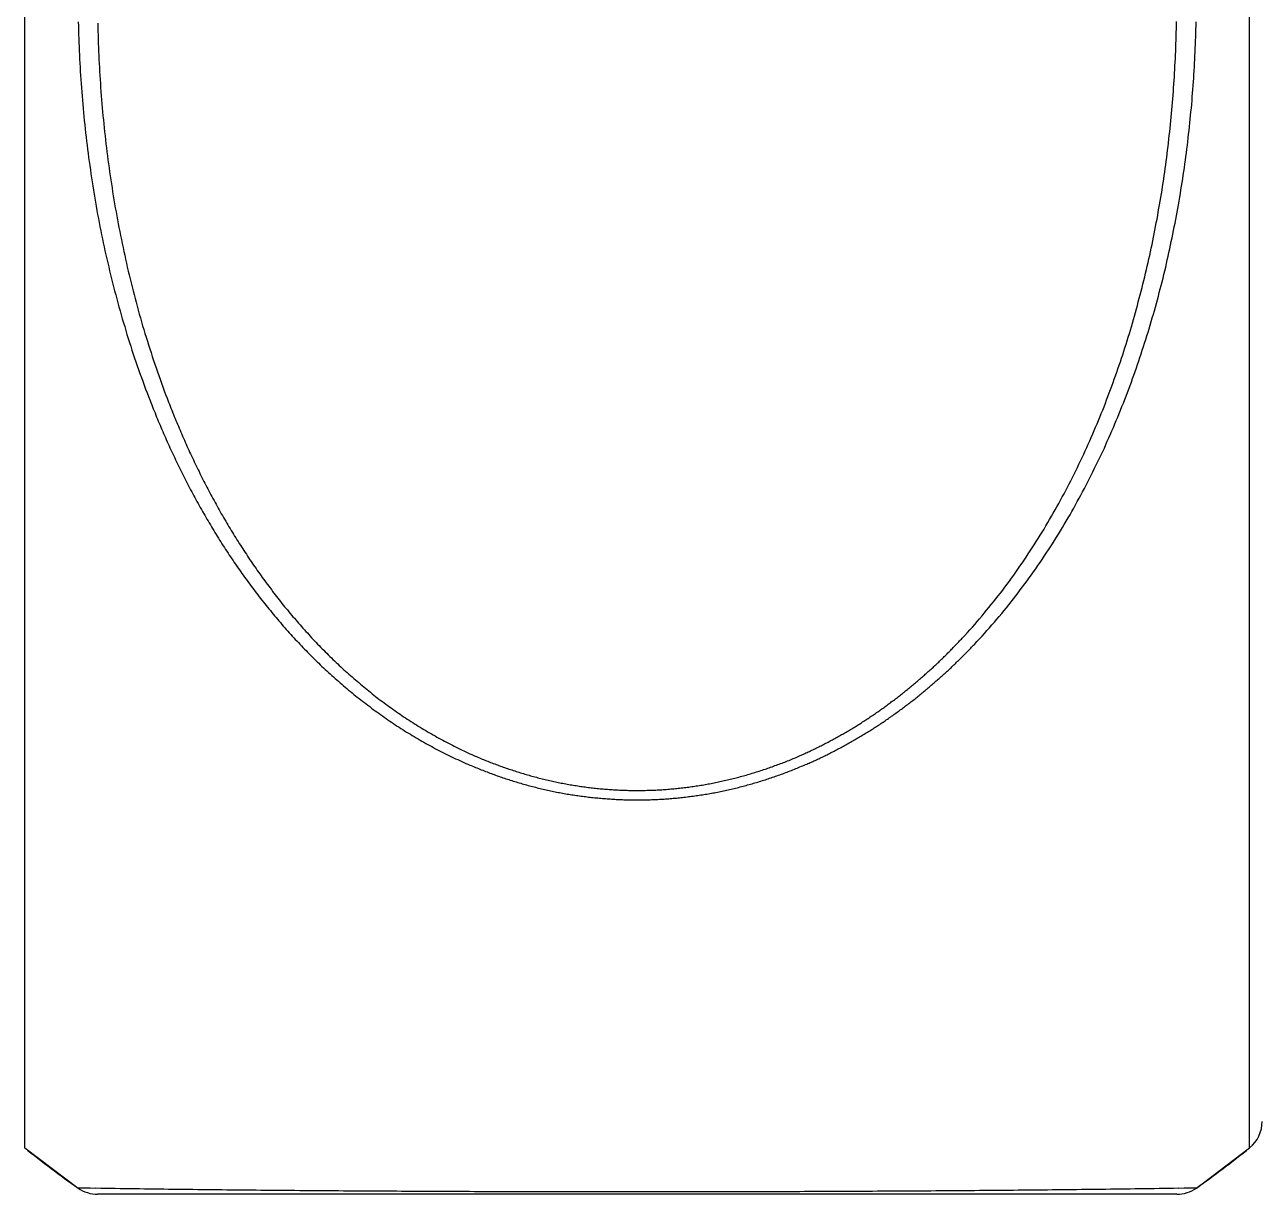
# Model space of a CAD drawing. Header units: millimetres. Extents: x 0 to 3800, y -67 to 2530.
# Drawn here: x 3283.58 to 3294.75, y 871.24 to 881.81 of the extents above; entities that cross this region are included whole.
import ezdxf

# ---------------------------------------------------------------- set-up
doc = ezdxf.new("R2010")
doc.units = ezdxf.units.MM
doc.layers.add('내부선 및 부속', color=4, linetype='Continuous')

msp = doc.modelspace()

# ---------------------------------------------------------------- linework, layer by layer
at = {"layer": '내부선 및 부속', "linetype": 'Continuous'}
for p, q in [((3283.575, 871.664), (3283.575, 913.941)), ((3294.639, 871.664), (3294.639, 913.941)), ((3283.575, 871.664), (3284.057, 871.301)), ((3294.158, 871.301), (3294.639, 871.664)), ((3284.166, 871.299), (3284.057, 871.301)), ((3284.218, 871.298), (3284.166, 871.299)), ((3293.981, 871.245), (3284.234, 871.245)), ((3294.048, 871.299), (3293.997, 871.298)), ((3294.158, 871.301), (3294.048, 871.299))]:
    msp.add_line(p, q, dxfattribs=at)
at = {"layer": '내부선 및 부속', "linetype": 'Continuous', "flags": 128}
for points in [[(3284.059, 881.833), (3284.06, 881.796), (3284.061, 881.758), (3284.062, 881.721), (3284.063, 881.684), (3284.064, 881.647), (3284.066, 881.61), (3284.067, 881.573), (3284.069, 881.535), (3284.071, 881.498), (3284.073, 881.461), (3284.075, 881.424), (3284.077, 881.387), (3284.079, 881.35), (3284.082, 881.313), (3284.084, 881.276), (3284.084, 881.276), (3284.087, 881.239), (3284.09, 881.201), (3284.093, 881.164), (3284.096, 881.127), (3284.099, 881.09), (3284.102, 881.053), (3284.106, 881.016), (3284.109, 880.979), (3284.113, 880.942), (3284.117, 880.905), (3284.121, 880.868), (3284.125, 880.831), (3284.129, 880.794), (3284.133, 880.757), (3284.138, 880.72), (3284.143, 880.683), (3284.147, 880.646), (3284.152, 880.61), (3284.157, 880.573), (3284.162, 880.536), (3284.168, 880.499), (3284.173, 880.462), (3284.178, 880.425), (3284.184, 880.388), (3284.19, 880.352), (3284.196, 880.315), (3284.202, 880.278), (3284.208, 880.241), (3284.214, 880.205), (3284.221, 880.168), (3284.227, 880.131), (3284.234, 880.095), (3284.241, 880.058), (3284.248, 880.021), (3284.255, 879.985), (3284.262, 879.948), (3284.27, 879.912), (3284.277, 879.875), (3284.285, 879.839), (3284.293, 879.802), (3284.3, 879.766), (3284.309, 879.73), (3284.317, 879.693), (3284.325, 879.657), (3284.334, 879.621), (3284.342, 879.585), (3284.351, 879.548), (3284.36, 879.512), (3284.369, 879.476), (3284.378, 879.44), (3284.387, 879.404), (3284.397, 879.368), (3284.406, 879.332), (3284.416, 879.296), (3284.426, 879.26), (3284.436, 879.224), (3284.446, 879.189), (3284.456, 879.153), (3284.467, 879.117), (3284.478, 879.082), (3284.488, 879.046), (3284.499, 879.01), (3284.51, 878.975), (3284.521, 878.939), (3284.533, 878.904), (3284.544, 878.869), (3284.556, 878.833), (3284.568, 878.798), (3284.579, 878.763), (3284.592, 878.728), (3284.604, 878.693), (3284.616, 878.658), (3284.629, 878.623), (3284.641, 878.588), (3284.654, 878.553), (3284.667, 878.518), (3284.68, 878.483), (3284.693, 878.449), (3284.707, 878.414), (3284.707, 878.414)], [(3292.068, 876.293), (3292.09, 876.318), (3292.112, 876.343), (3292.135, 876.367), (3292.157, 876.392), (3292.178, 876.417), (3292.2, 876.443), (3292.222, 876.468), (3292.243, 876.493), (3292.264, 876.519), (3292.285, 876.545), (3292.306, 876.571), (3292.327, 876.597), (3292.348, 876.623), (3292.368, 876.649), (3292.389, 876.675), (3292.409, 876.702), (3292.429, 876.728), (3292.449, 876.755), (3292.469, 876.782), (3292.488, 876.809), (3292.508, 876.836), (3292.527, 876.863), (3292.546, 876.89), (3292.565, 876.917), (3292.584, 876.945), (3292.603, 876.973), (3292.621, 877), (3292.64, 877.028), (3292.658, 877.056), (3292.676, 877.084), (3292.694, 877.112), (3292.712, 877.14), (3292.73, 877.168), (3292.747, 877.197), (3292.765, 877.225), (3292.782, 877.253), (3292.799, 877.282), (3292.816, 877.311), (3292.833, 877.339), (3292.85, 877.368), (3292.866, 877.397), (3292.883, 877.426), (3292.899, 877.455), (3292.915, 877.484), (3292.931, 877.514), (3292.947, 877.543), (3292.963, 877.572), (3292.978, 877.602), (3292.994, 877.631), (3293.009, 877.661), (3293.024, 877.69), (3293.039, 877.72), (3293.054, 877.75), (3293.069, 877.78), (3293.084, 877.809), (3293.098, 877.839), (3293.112, 877.869), (3293.127, 877.9), (3293.141, 877.93), (3293.155, 877.96), (3293.168, 877.99), (3293.182, 878.02), (3293.196, 878.051), (3293.209, 878.081), (3293.222, 878.112), (3293.235, 878.142), (3293.248, 878.173), (3293.261, 878.204), (3293.274, 878.234), (3293.287, 878.265), (3293.299, 878.296), (3293.312, 878.327), (3293.324, 878.358), (3293.336, 878.389), (3293.348, 878.42), (3293.36, 878.451), (3293.372, 878.482), (3293.383, 878.513), (3293.395, 878.544), (3293.406, 878.576), (3293.417, 878.607), (3293.428, 878.638), (3293.439, 878.67), (3293.45, 878.701), (3293.461, 878.733), (3293.472, 878.764), (3293.482, 878.796), (3293.493, 878.827), (3293.503, 878.859), (3293.513, 878.89), (3293.523, 878.922), (3293.533, 878.954), (3293.543, 878.986), (3293.553, 879.018), (3293.562, 879.049), (3293.572, 879.081), (3293.581, 879.113), (3293.59, 879.145), (3293.599, 879.177), (3293.608, 879.209), (3293.608, 879.209), (3293.617, 879.241), (3293.626, 879.273), (3293.634, 879.305), (3293.643, 879.338), (3293.651, 879.37), (3293.66, 879.402), (3293.668, 879.434), (3293.676, 879.466), (3293.684, 879.499), (3293.692, 879.531), (3293.7, 879.563), (3293.707, 879.596), (3293.715, 879.628), (3293.722, 879.661), (3293.729, 879.693), (3293.737, 879.725), (3293.744, 879.758), (3293.751, 879.79), (3293.758, 879.823), (3293.764, 879.856), (3293.771, 879.888), (3293.778, 879.921), (3293.784, 879.953), (3293.79, 879.986), (3293.796, 880.019), (3293.803, 880.051), (3293.809, 880.084), (3293.814, 880.117), (3293.82, 880.15), (3293.826, 880.182), (3293.832, 880.215), (3293.837, 880.248), (3293.842, 880.281), (3293.848, 880.314), (3293.853, 880.346), (3293.858, 880.379), (3293.863, 880.412), (3293.868, 880.445), (3293.872, 880.478), (3293.877, 880.511), (3293.882, 880.544), (3293.886, 880.577), (3293.89, 880.61), (3293.895, 880.643), (3293.899, 880.676), (3293.903, 880.709), (3293.907, 880.742), (3293.91, 880.775), (3293.914, 880.808), (3293.918, 880.841), (3293.921, 880.874), (3293.925, 880.907), (3293.928, 880.94), (3293.931, 880.973), (3293.934, 881.006), (3293.937, 881.039), (3293.94, 881.073), (3293.943, 881.106), (3293.946, 881.139), (3293.948, 881.172), (3293.951, 881.205), (3293.953, 881.238), (3293.955, 881.271), (3293.958, 881.305), (3293.96, 881.338), (3293.962, 881.371), (3293.964, 881.404), (3293.965, 881.437), (3293.967, 881.471), (3293.969, 881.504), (3293.97, 881.537), (3293.972, 881.57), (3293.973, 881.604), (3293.974, 881.637), (3293.975, 881.67), (3293.976, 881.703), (3293.977, 881.737), (3293.978, 881.77), (3293.979, 881.803), (3293.979, 881.836)], [(3292.153, 876.211), (3292.176, 876.236), (3292.199, 876.261), (3292.222, 876.286), (3292.245, 876.311), (3292.267, 876.336), (3292.29, 876.361), (3292.312, 876.387), (3292.334, 876.412), (3292.356, 876.438), (3292.378, 876.464), (3292.4, 876.49), (3292.421, 876.516), (3292.443, 876.543), (3292.464, 876.569), (3292.485, 876.596), (3292.506, 876.622), (3292.527, 876.649), (3292.548, 876.676), (3292.568, 876.703), (3292.589, 876.73), (3292.609, 876.757), (3292.629, 876.785), (3292.649, 876.812), (3292.669, 876.84), (3292.688, 876.867), (3292.708, 876.895), (3292.727, 876.923), (3292.746, 876.951), (3292.765, 876.979), (3292.784, 877.007), (3292.803, 877.036), (3292.822, 877.064), (3292.84, 877.093), (3292.858, 877.121), (3292.877, 877.15), (3292.895, 877.179), (3292.912, 877.208), (3292.93, 877.237), (3292.948, 877.266), (3292.965, 877.295), (3292.982, 877.324), (3293, 877.353), (3293.017, 877.383), (3293.033, 877.412), (3293.05, 877.442), (3293.067, 877.471), (3293.083, 877.501), (3293.099, 877.531), (3293.115, 877.56), (3293.131, 877.59), (3293.147, 877.62), (3293.163, 877.65), (3293.179, 877.68), (3293.194, 877.711), (3293.209, 877.741), (3293.224, 877.771), (3293.239, 877.802), (3293.254, 877.832), (3293.269, 877.862), (3293.284, 877.893), (3293.298, 877.924), (3293.312, 877.954), (3293.327, 877.985), (3293.341, 878.016), (3293.354, 878.047), (3293.368, 878.078), (3293.382, 878.109), (3293.395, 878.14), (3293.409, 878.171), (3293.422, 878.202), (3293.435, 878.234), (3293.448, 878.265), (3293.461, 878.296), (3293.474, 878.328), (3293.486, 878.359), (3293.499, 878.391), (3293.511, 878.422), (3293.523, 878.454), (3293.535, 878.485), (3293.547, 878.517), (3293.559, 878.549), (3293.571, 878.581), (3293.582, 878.612), (3293.594, 878.644), (3293.605, 878.676), (3293.616, 878.708), (3293.627, 878.74), (3293.638, 878.772), (3293.649, 878.804), (3293.66, 878.837), (3293.67, 878.869), (3293.681, 878.901), (3293.691, 878.933), (3293.701, 878.966), (3293.712, 878.998), (3293.722, 879.03), (3293.731, 879.063), (3293.741, 879.095), (3293.751, 879.128), (3293.76, 879.16), (3293.76, 879.16), (3293.77, 879.193), (3293.779, 879.225), (3293.788, 879.258), (3293.797, 879.291), (3293.806, 879.323), (3293.815, 879.356), (3293.823, 879.389), (3293.832, 879.422), (3293.84, 879.454), (3293.849, 879.487), (3293.857, 879.52), (3293.865, 879.553), (3293.873, 879.586), (3293.881, 879.619), (3293.888, 879.652), (3293.896, 879.685), (3293.903, 879.718), (3293.911, 879.751), (3293.918, 879.784), (3293.925, 879.817), (3293.932, 879.85), (3293.939, 879.883), (3293.946, 879.917), (3293.953, 879.95), (3293.959, 879.983), (3293.966, 880.016), (3293.972, 880.05), (3293.978, 880.083), (3293.985, 880.116), (3293.991, 880.149), (3293.997, 880.183), (3294.002, 880.216), (3294.008, 880.25), (3294.014, 880.283), (3294.019, 880.316), (3294.025, 880.35), (3294.03, 880.383), (3294.035, 880.417), (3294.04, 880.45), (3294.045, 880.484), (3294.05, 880.517), (3294.055, 880.551), (3294.059, 880.584), (3294.064, 880.618), (3294.068, 880.652), (3294.072, 880.685), (3294.077, 880.719), (3294.081, 880.752), (3294.085, 880.786), (3294.088, 880.82), (3294.092, 880.853), (3294.096, 880.887), (3294.099, 880.921), (3294.103, 880.954), (3294.106, 880.988), (3294.109, 881.022), (3294.113, 881.055), (3294.116, 881.089), (3294.119, 881.123), (3294.121, 881.157), (3294.124, 881.19), (3294.127, 881.224), (3294.129, 881.258), (3294.131, 881.292), (3294.134, 881.326), (3294.136, 881.359), (3294.138, 881.393), (3294.14, 881.427), (3294.142, 881.461), (3294.144, 881.495), (3294.145, 881.529), (3294.147, 881.562), (3294.148, 881.596), (3294.15, 881.63), (3294.151, 881.664), (3294.152, 881.698), (3294.153, 881.732), (3294.154, 881.766), (3294.155, 881.799), (3294.156, 881.833)], [(3284.236, 881.822), (3284.236, 881.785), (3284.237, 881.749), (3284.238, 881.713), (3284.239, 881.676), (3284.24, 881.64), (3284.242, 881.603), (3284.243, 881.567), (3284.245, 881.531), (3284.246, 881.494), (3284.248, 881.458), (3284.25, 881.422), (3284.252, 881.385), (3284.254, 881.349), (3284.256, 881.313), (3284.259, 881.276), (3284.261, 881.24), (3284.261, 881.24), (3284.264, 881.204), (3284.267, 881.167), (3284.27, 881.131), (3284.273, 881.095), (3284.276, 881.058), (3284.279, 881.022), (3284.282, 880.986), (3284.286, 880.95), (3284.289, 880.913), (3284.293, 880.877), (3284.297, 880.841), (3284.301, 880.805), (3284.305, 880.768), (3284.309, 880.732), (3284.314, 880.696), (3284.318, 880.66), (3284.323, 880.624), (3284.327, 880.588), (3284.332, 880.551), (3284.337, 880.515), (3284.342, 880.479), (3284.347, 880.443), (3284.353, 880.407), (3284.358, 880.371), (3284.364, 880.335), (3284.369, 880.299), (3284.375, 880.263), (3284.381, 880.227), (3284.387, 880.191), (3284.393, 880.155), (3284.4, 880.119), (3284.406, 880.083), (3284.413, 880.047), (3284.42, 880.011), (3284.426, 879.976), (3284.433, 879.94), (3284.44, 879.904), (3284.448, 879.868), (3284.455, 879.833), (3284.463, 879.797), (3284.47, 879.761), (3284.478, 879.726), (3284.486, 879.69), (3284.494, 879.654), (3284.502, 879.619), (3284.51, 879.583), (3284.519, 879.548), (3284.527, 879.512), (3284.536, 879.477), (3284.545, 879.442), (3284.554, 879.406), (3284.563, 879.371), (3284.572, 879.336), (3284.581, 879.301), (3284.591, 879.265), (3284.6, 879.23), (3284.61, 879.195), (3284.62, 879.16), (3284.63, 879.125), (3284.64, 879.09), (3284.651, 879.055), (3284.661, 879.02), (3284.672, 878.985), (3284.683, 878.951), (3284.693, 878.916), (3284.705, 878.881), (3284.716, 878.847), (3284.727, 878.812), (3284.738, 878.777), (3284.75, 878.743), (3284.762, 878.709), (3284.774, 878.674), (3284.786, 878.64), (3284.798, 878.606), (3284.81, 878.571), (3284.823, 878.537), (3284.835, 878.503), (3284.848, 878.469), (3284.861, 878.435), (3284.861, 878.435)], [(3284.707, 878.414), (3284.714, 878.395), (3284.722, 878.376), (3284.729, 878.358), (3284.736, 878.339), (3284.744, 878.32), (3284.752, 878.302), (3284.759, 878.283), (3284.767, 878.264), (3284.775, 878.246), (3284.782, 878.227), (3284.79, 878.209), (3284.798, 878.19), (3284.806, 878.172), (3284.814, 878.153), (3284.822, 878.135), (3284.83, 878.116), (3284.838, 878.098), (3284.846, 878.079), (3284.854, 878.061), (3284.862, 878.042), (3284.871, 878.024), (3284.879, 878.006), (3284.887, 877.987), (3284.896, 877.969), (3284.904, 877.951), (3284.913, 877.932), (3284.921, 877.914), (3284.93, 877.896), (3284.938, 877.878), (3284.947, 877.86), (3284.956, 877.841), (3284.965, 877.823), (3284.974, 877.805), (3284.982, 877.787), (3284.991, 877.769), (3285, 877.751), (3285.009, 877.733), (3285.019, 877.715), (3285.028, 877.697), (3285.037, 877.679), (3285.046, 877.661), (3285.055, 877.643), (3285.065, 877.626), (3285.074, 877.608), (3285.084, 877.59), (3285.093, 877.572), (3285.103, 877.554), (3285.112, 877.537), (3285.122, 877.519), (3285.131, 877.501), (3285.141, 877.484), (3285.151, 877.466), (3285.161, 877.448), (3285.171, 877.431), (3285.181, 877.413), (3285.191, 877.396), (3285.201, 877.378), (3285.211, 877.361), (3285.221, 877.343), (3285.231, 877.326), (3285.241, 877.309), (3285.252, 877.291), (3285.262, 877.274), (3285.272, 877.257), (3285.283, 877.239), (3285.293, 877.222), (3285.304, 877.205), (3285.314, 877.188), (3285.325, 877.171), (3285.336, 877.154), (3285.346, 877.137), (3285.357, 877.12), (3285.368, 877.103), (3285.379, 877.086), (3285.39, 877.069), (3285.401, 877.052), (3285.412, 877.035), (3285.423, 877.018), (3285.434, 877.001), (3285.446, 876.985), (3285.457, 876.968), (3285.468, 876.951), (3285.479, 876.935), (3285.491, 876.918), (3285.502, 876.901), (3285.514, 876.885), (3285.526, 876.868), (3285.537, 876.852), (3285.549, 876.836), (3285.561, 876.819), (3285.572, 876.803), (3285.584, 876.787), (3285.596, 876.77), (3285.608, 876.754), (3285.62, 876.738), (3285.632, 876.722), (3285.644, 876.706), (3285.656, 876.69), (3285.669, 876.674), (3285.681, 876.658), (3285.681, 876.658), (3285.693, 876.642), (3285.706, 876.626), (3285.718, 876.61), (3285.731, 876.594), (3285.743, 876.578), (3285.756, 876.562), (3285.768, 876.547), (3285.781, 876.531), (3285.794, 876.516), (3285.807, 876.5), (3285.819, 876.484), (3285.832, 876.469), (3285.845, 876.454), (3285.858, 876.438), (3285.871, 876.423), (3285.885, 876.408), (3285.898, 876.392), (3285.911, 876.377), (3285.924, 876.362), (3285.938, 876.347), (3285.951, 876.332), (3285.965, 876.317), (3285.978, 876.302), (3285.992, 876.287), (3286.005, 876.272), (3286.019, 876.257), (3286.033, 876.242), (3286.047, 876.228), (3286.06, 876.213), (3286.074, 876.198), (3286.088, 876.184), (3286.102, 876.169), (3286.116, 876.155), (3286.13, 876.141), (3286.145, 876.126), (3286.159, 876.112), (3286.173, 876.098), (3286.187, 876.083), (3286.202, 876.069), (3286.216, 876.055), (3286.231, 876.041), (3286.245, 876.027), (3286.26, 876.013), (3286.275, 876), (3286.289, 875.986), (3286.304, 875.972), (3286.319, 875.958), (3286.334, 875.945), (3286.349, 875.931), (3286.364, 875.918), (3286.379, 875.904), (3286.394, 875.891), (3286.409, 875.878), (3286.424, 875.864), (3286.439, 875.851), (3286.455, 875.838), (3286.47, 875.825), (3286.486, 875.812), (3286.501, 875.799), (3286.517, 875.786), (3286.532, 875.773), (3286.548, 875.76), (3286.564, 875.748), (3286.579, 875.735), (3286.595, 875.723), (3286.611, 875.71), (3286.627, 875.698), (3286.643, 875.685), (3286.659, 875.673), (3286.675, 875.661), (3286.691, 875.649), (3286.707, 875.636), (3286.724, 875.624), (3286.74, 875.612), (3286.756, 875.601), (3286.773, 875.589), (3286.789, 875.577), (3286.806, 875.565), (3286.822, 875.554), (3286.839, 875.542), (3286.855, 875.531), (3286.872, 875.519), (3286.889, 875.508), (3286.906, 875.497), (3286.922, 875.486), (3286.939, 875.474), (3286.956, 875.463), (3286.973, 875.453), (3286.99, 875.442), (3287.007, 875.431), (3287.025, 875.42), (3287.042, 875.41), (3287.059, 875.399), (3287.076, 875.389), (3287.094, 875.378), (3287.111, 875.368), (3287.128, 875.358), (3287.146, 875.347), (3287.163, 875.337), (3287.181, 875.327), (3287.181, 875.327), (3287.198, 875.317), (3287.216, 875.308), (3287.234, 875.298), (3287.252, 875.288), (3287.269, 875.279), (3287.287, 875.269), (3287.305, 875.26), (3287.323, 875.25), (3287.341, 875.241), (3287.359, 875.232), (3287.377, 875.223), (3287.395, 875.214), (3287.413, 875.205), (3287.431, 875.196), (3287.449, 875.188), (3287.467, 875.179), (3287.486, 875.171), (3287.504, 875.162), (3287.522, 875.154), (3287.541, 875.146), (3287.559, 875.137), (3287.578, 875.129), (3287.596, 875.121), (3287.596, 875.121)], [(3284.861, 878.435), (3284.868, 878.417), (3284.875, 878.399), (3284.882, 878.38), (3284.889, 878.362), (3284.896, 878.344), (3284.904, 878.326), (3284.911, 878.308), (3284.918, 878.289), (3284.926, 878.271), (3284.933, 878.253), (3284.94, 878.235), (3284.948, 878.217), (3284.955, 878.199), (3284.963, 878.181), (3284.971, 878.163), (3284.978, 878.145), (3284.986, 878.127), (3284.994, 878.109), (3285.001, 878.091), (3285.009, 878.073), (3285.017, 878.055), (3285.025, 878.037), (3285.033, 878.02), (3285.041, 878.002), (3285.049, 877.984), (3285.057, 877.966), (3285.065, 877.948), (3285.074, 877.931), (3285.082, 877.913), (3285.09, 877.895), (3285.099, 877.878), (3285.107, 877.86), (3285.115, 877.842), (3285.124, 877.825), (3285.132, 877.807), (3285.141, 877.789), (3285.15, 877.772), (3285.158, 877.754), (3285.167, 877.737), (3285.176, 877.719), (3285.185, 877.702), (3285.193, 877.684), (3285.202, 877.667), (3285.211, 877.65), (3285.22, 877.632), (3285.229, 877.615), (3285.238, 877.598), (3285.248, 877.58), (3285.257, 877.563), (3285.266, 877.546), (3285.275, 877.529), (3285.285, 877.511), (3285.294, 877.494), (3285.303, 877.477), (3285.313, 877.46), (3285.322, 877.443), (3285.332, 877.426), (3285.342, 877.409), (3285.351, 877.392), (3285.361, 877.375), (3285.371, 877.358), (3285.381, 877.341), (3285.391, 877.324), (3285.4, 877.307), (3285.41, 877.29), (3285.42, 877.273), (3285.43, 877.257), (3285.441, 877.24), (3285.451, 877.223), (3285.461, 877.207), (3285.471, 877.19), (3285.482, 877.173), (3285.492, 877.157), (3285.502, 877.14), (3285.513, 877.124), (3285.523, 877.107), (3285.534, 877.091), (3285.544, 877.074), (3285.555, 877.058), (3285.566, 877.041), (3285.577, 877.025), (3285.587, 877.009), (3285.598, 876.992), (3285.609, 876.976), (3285.62, 876.96), (3285.631, 876.944), (3285.642, 876.928), (3285.653, 876.912), (3285.665, 876.896), (3285.676, 876.88), (3285.687, 876.864), (3285.698, 876.848), (3285.71, 876.832), (3285.721, 876.816), (3285.733, 876.8), (3285.744, 876.784), (3285.756, 876.768), (3285.767, 876.753), (3285.779, 876.737), (3285.791, 876.721), (3285.791, 876.721), (3285.803, 876.706), (3285.814, 876.69), (3285.826, 876.675), (3285.838, 876.659), (3285.85, 876.644), (3285.862, 876.628), (3285.874, 876.613), (3285.887, 876.598), (3285.899, 876.582), (3285.911, 876.567), (3285.923, 876.552), (3285.936, 876.537), (3285.948, 876.522), (3285.961, 876.506), (3285.973, 876.491), (3285.986, 876.476), (3285.998, 876.461), (3286.011, 876.447), (3286.024, 876.432), (3286.037, 876.417), (3286.049, 876.402), (3286.062, 876.387), (3286.075, 876.373), (3286.088, 876.358), (3286.101, 876.344), (3286.114, 876.329), (3286.128, 876.315), (3286.141, 876.3), (3286.154, 876.286), (3286.167, 876.271), (3286.181, 876.257), (3286.194, 876.243), (3286.208, 876.229), (3286.221, 876.214), (3286.235, 876.2), (3286.248, 876.186), (3286.262, 876.172), (3286.276, 876.158), (3286.29, 876.145), (3286.303, 876.131), (3286.317, 876.117), (3286.331, 876.103), (3286.345, 876.09), (3286.359, 876.076), (3286.374, 876.062), (3286.388, 876.049), (3286.402, 876.035), (3286.416, 876.022), (3286.431, 876.009), (3286.445, 875.995), (3286.459, 875.982), (3286.474, 875.969), (3286.488, 875.956), (3286.503, 875.943), (3286.518, 875.93), (3286.532, 875.917), (3286.547, 875.904), (3286.562, 875.891), (3286.577, 875.878), (3286.592, 875.866), (3286.607, 875.853), (3286.622, 875.841), (3286.637, 875.828), (3286.652, 875.816), (3286.667, 875.803), (3286.682, 875.791), (3286.698, 875.779), (3286.713, 875.766), (3286.729, 875.754), (3286.744, 875.742), (3286.76, 875.73), (3286.775, 875.718), (3286.791, 875.706), (3286.806, 875.695), (3286.822, 875.683), (3286.838, 875.671), (3286.854, 875.66), (3286.87, 875.648), (3286.886, 875.637), (3286.901, 875.625), (3286.918, 875.614), (3286.934, 875.603), (3286.95, 875.591), (3286.966, 875.58), (3286.982, 875.569), (3286.998, 875.558), (3287.015, 875.547), (3287.031, 875.537), (3287.048, 875.526), (3287.064, 875.515), (3287.08, 875.505), (3287.097, 875.494), (3287.114, 875.484), (3287.13, 875.473), (3287.147, 875.463), (3287.164, 875.453), (3287.181, 875.443), (3287.197, 875.433), (3287.214, 875.423), (3287.231, 875.413), (3287.231, 875.413), (3287.248, 875.403), (3287.265, 875.393), (3287.282, 875.384), (3287.299, 875.374), (3287.316, 875.365), (3287.334, 875.355), (3287.351, 875.346), (3287.368, 875.337), (3287.385, 875.327), (3287.403, 875.318), (3287.42, 875.309), (3287.438, 875.301), (3287.455, 875.292), (3287.473, 875.283), (3287.49, 875.274), (3287.508, 875.266), (3287.525, 875.257), (3287.543, 875.249), (3287.561, 875.241), (3287.578, 875.232), (3287.596, 875.224), (3287.614, 875.216), (3287.632, 875.208), (3287.632, 875.208)], [(3290.579, 875.207), (3290.59, 875.211), (3290.6, 875.216), (3290.611, 875.221), (3290.622, 875.226), (3290.632, 875.231), (3290.643, 875.235), (3290.653, 875.24), (3290.664, 875.245), (3290.674, 875.25), (3290.685, 875.255), (3290.695, 875.26), (3290.706, 875.265), (3290.717, 875.27), (3290.727, 875.276), (3290.737, 875.281), (3290.748, 875.286), (3290.758, 875.291), (3290.769, 875.296), (3290.779, 875.302), (3290.79, 875.307), (3290.8, 875.312), (3290.81, 875.318), (3290.821, 875.323), (3290.831, 875.328), (3290.841, 875.334), (3290.852, 875.339), (3290.862, 875.345), (3290.872, 875.35), (3290.882, 875.356), (3290.893, 875.361), (3290.903, 875.367), (3290.913, 875.373), (3290.923, 875.378), (3290.934, 875.384), (3290.944, 875.39), (3290.954, 875.396), (3290.964, 875.401), (3290.974, 875.407), (3290.984, 875.413), (3290.994, 875.419), (3291.004, 875.425), (3291.015, 875.431), (3291.025, 875.437), (3291.035, 875.443), (3291.045, 875.449), (3291.055, 875.455), (3291.065, 875.461), (3291.075, 875.467), (3291.084, 875.473), (3291.094, 875.479), (3291.104, 875.486), (3291.114, 875.492), (3291.124, 875.498), (3291.134, 875.504), (3291.144, 875.511), (3291.154, 875.517), (3291.163, 875.523), (3291.173, 875.53), (3291.183, 875.536), (3291.193, 875.543), (3291.203, 875.549), (3291.212, 875.556), (3291.222, 875.562), (3291.232, 875.569), (3291.241, 875.575), (3291.251, 875.582), (3291.261, 875.588), (3291.27, 875.595), (3291.28, 875.602), (3291.289, 875.608), (3291.299, 875.615), (3291.309, 875.622), (3291.318, 875.629), (3291.328, 875.635), (3291.337, 875.642), (3291.347, 875.649), (3291.356, 875.656), (3291.365, 875.663), (3291.375, 875.67), (3291.384, 875.677), (3291.394, 875.684), (3291.403, 875.691), (3291.412, 875.698), (3291.422, 875.705), (3291.431, 875.712), (3291.44, 875.719), (3291.45, 875.726), (3291.459, 875.733), (3291.468, 875.74), (3291.477, 875.747), (3291.486, 875.754), (3291.496, 875.762), (3291.505, 875.769), (3291.514, 875.776), (3291.523, 875.783), (3291.532, 875.791), (3291.541, 875.798), (3291.55, 875.805), (3291.559, 875.813), (3291.568, 875.82), (3291.568, 875.82), (3291.577, 875.828), (3291.586, 875.835), (3291.595, 875.843), (3291.604, 875.85), (3291.613, 875.858), (3291.622, 875.865), (3291.631, 875.873), (3291.64, 875.88), (3291.649, 875.888), (3291.658, 875.896), (3291.667, 875.903), (3291.675, 875.911), (3291.684, 875.919), (3291.693, 875.926), (3291.702, 875.934), (3291.71, 875.942), (3291.719, 875.949), (3291.728, 875.957), (3291.736, 875.965), (3291.745, 875.973), (3291.754, 875.981), (3291.762, 875.989), (3291.771, 875.997), (3291.78, 876.004), (3291.788, 876.012), (3291.797, 876.02), (3291.805, 876.028), (3291.814, 876.036), (3291.822, 876.044), (3291.831, 876.052), (3291.839, 876.06), (3291.847, 876.068), (3291.856, 876.077), (3291.864, 876.085), (3291.873, 876.093), (3291.881, 876.101), (3291.889, 876.109), (3291.898, 876.117), (3291.906, 876.126), (3291.914, 876.134), (3291.922, 876.142), (3291.931, 876.15), (3291.939, 876.159), (3291.947, 876.167), (3291.955, 876.175), (3291.963, 876.183), (3291.972, 876.192), (3291.98, 876.2), (3291.988, 876.209), (3291.996, 876.217), (3292.004, 876.225), (3292.012, 876.234), (3292.02, 876.242), (3292.028, 876.251), (3292.036, 876.259), (3292.044, 876.268), (3292.052, 876.276), (3292.06, 876.285), (3292.068, 876.293), (3292.068, 876.293)], [(3290.617, 875.121), (3290.628, 875.125), (3290.639, 875.13), (3290.649, 875.135), (3290.66, 875.14), (3290.671, 875.144), (3290.682, 875.149), (3290.693, 875.154), (3290.704, 875.159), (3290.715, 875.164), (3290.726, 875.169), (3290.736, 875.174), (3290.747, 875.179), (3290.758, 875.184), (3290.769, 875.189), (3290.779, 875.194), (3290.79, 875.2), (3290.801, 875.205), (3290.812, 875.21), (3290.822, 875.215), (3290.833, 875.221), (3290.844, 875.226), (3290.854, 875.231), (3290.865, 875.237), (3290.876, 875.242), (3290.886, 875.248), (3290.897, 875.253), (3290.907, 875.259), (3290.918, 875.264), (3290.929, 875.27), (3290.939, 875.275), (3290.95, 875.281), (3290.96, 875.287), (3290.971, 875.292), (3290.981, 875.298), (3290.992, 875.304), (3291.002, 875.309), (3291.012, 875.315), (3291.023, 875.321), (3291.033, 875.327), (3291.044, 875.333), (3291.054, 875.339), (3291.064, 875.345), (3291.075, 875.351), (3291.085, 875.357), (3291.095, 875.363), (3291.106, 875.369), (3291.116, 875.375), (3291.126, 875.381), (3291.136, 875.387), (3291.147, 875.393), (3291.157, 875.4), (3291.167, 875.406), (3291.177, 875.412), (3291.187, 875.418), (3291.197, 875.425), (3291.208, 875.431), (3291.218, 875.437), (3291.228, 875.444), (3291.238, 875.45), (3291.248, 875.457), (3291.258, 875.463), (3291.268, 875.47), (3291.278, 875.476), (3291.288, 875.483), (3291.298, 875.489), (3291.308, 875.496), (3291.318, 875.502), (3291.328, 875.509), (3291.338, 875.516), (3291.348, 875.522), (3291.357, 875.529), (3291.367, 875.536), (3291.377, 875.543), (3291.387, 875.55), (3291.397, 875.556), (3291.406, 875.563), (3291.416, 875.57), (3291.426, 875.577), (3291.436, 875.584), (3291.445, 875.591), (3291.455, 875.598), (3291.465, 875.605), (3291.474, 875.612), (3291.484, 875.619), (3291.494, 875.626), (3291.503, 875.633), (3291.513, 875.64), (3291.522, 875.648), (3291.532, 875.655), (3291.541, 875.662), (3291.551, 875.669), (3291.56, 875.676), (3291.57, 875.684), (3291.579, 875.691), (3291.589, 875.698), (3291.598, 875.706), (3291.608, 875.713), (3291.617, 875.72), (3291.626, 875.728), (3291.636, 875.735), (3291.636, 875.735), (3291.645, 875.743), (3291.654, 875.75), (3291.663, 875.758), (3291.673, 875.765), (3291.682, 875.773), (3291.691, 875.78), (3291.7, 875.788), (3291.71, 875.796), (3291.719, 875.803), (3291.728, 875.811), (3291.737, 875.819), (3291.746, 875.826), (3291.755, 875.834), (3291.764, 875.842), (3291.773, 875.849), (3291.782, 875.857), (3291.791, 875.865), (3291.8, 875.873), (3291.809, 875.881), (3291.818, 875.889), (3291.827, 875.897), (3291.836, 875.904), (3291.845, 875.912), (3291.854, 875.92), (3291.863, 875.928), (3291.872, 875.936), (3291.88, 875.944), (3291.889, 875.952), (3291.898, 875.961), (3291.907, 875.969), (3291.916, 875.977), (3291.924, 875.985), (3291.933, 875.993), (3291.942, 876.001), (3291.95, 876.009), (3291.959, 876.018), (3291.968, 876.026), (3291.976, 876.034), (3291.985, 876.042), (3291.993, 876.051), (3292.002, 876.059), (3292.011, 876.067), (3292.019, 876.076), (3292.028, 876.084), (3292.036, 876.092), (3292.045, 876.101), (3292.053, 876.109), (3292.061, 876.117), (3292.07, 876.126), (3292.078, 876.134), (3292.087, 876.143), (3292.095, 876.151), (3292.103, 876.16), (3292.112, 876.168), (3292.12, 876.177), (3292.128, 876.186), (3292.136, 876.194), (3292.145, 876.203), (3292.153, 876.211), (3292.153, 876.211)], [(3287.596, 875.121), (3287.609, 875.116), (3287.622, 875.111), (3287.635, 875.105), (3287.647, 875.1), (3287.66, 875.095), (3287.673, 875.089), (3287.686, 875.084), (3287.699, 875.079), (3287.712, 875.074), (3287.725, 875.069), (3287.738, 875.064), (3287.751, 875.059), (3287.764, 875.054), (3287.777, 875.049), (3287.79, 875.044), (3287.803, 875.039), (3287.816, 875.035), (3287.829, 875.03), (3287.842, 875.025), (3287.856, 875.021), (3287.869, 875.016), (3287.882, 875.012), (3287.895, 875.007), (3287.908, 875.003), (3287.922, 874.998), (3287.935, 874.994), (3287.948, 874.99), (3287.961, 874.986), (3287.975, 874.981), (3287.988, 874.977), (3288.001, 874.973), (3288.015, 874.969), (3288.028, 874.965), (3288.041, 874.961), (3288.055, 874.957), (3288.068, 874.953), (3288.081, 874.95), (3288.095, 874.946), (3288.108, 874.942), (3288.122, 874.938), (3288.135, 874.935), (3288.149, 874.931), (3288.162, 874.928), (3288.176, 874.924), (3288.189, 874.921), (3288.203, 874.917), (3288.216, 874.914), (3288.23, 874.911), (3288.243, 874.908), (3288.257, 874.904), (3288.271, 874.901), (3288.284, 874.898), (3288.298, 874.895), (3288.311, 874.892), (3288.325, 874.889), (3288.339, 874.886), (3288.352, 874.884), (3288.366, 874.881), (3288.38, 874.878), (3288.393, 874.875), (3288.407, 874.873), (3288.421, 874.87), (3288.434, 874.868), (3288.448, 874.865), (3288.462, 874.863), (3288.475, 874.86), (3288.489, 874.858), (3288.503, 874.856), (3288.517, 874.854), (3288.53, 874.851), (3288.544, 874.849), (3288.558, 874.847), (3288.572, 874.845), (3288.586, 874.843), (3288.599, 874.841), (3288.613, 874.839), (3288.627, 874.838), (3288.641, 874.836), (3288.655, 874.834), (3288.669, 874.832), (3288.682, 874.831), (3288.696, 874.829), (3288.71, 874.828), (3288.724, 874.826), (3288.738, 874.825), (3288.752, 874.824), (3288.766, 874.822), (3288.779, 874.821), (3288.793, 874.82), (3288.807, 874.819), (3288.821, 874.818), (3288.835, 874.816), (3288.849, 874.815), (3288.863, 874.815), (3288.877, 874.814), (3288.891, 874.813), (3288.904, 874.812), (3288.918, 874.811), (3288.932, 874.811), (3288.946, 874.81), (3288.946, 874.81), (3288.96, 874.809), (3288.974, 874.809), (3288.988, 874.808), (3289.002, 874.808), (3289.016, 874.808), (3289.03, 874.807), (3289.044, 874.807), (3289.058, 874.807), (3289.071, 874.807), (3289.085, 874.807), (3289.099, 874.806), (3289.113, 874.806), (3289.127, 874.807), (3289.141, 874.807), (3289.155, 874.807), (3289.169, 874.807), (3289.183, 874.807), (3289.197, 874.808), (3289.211, 874.808), (3289.225, 874.808), (3289.239, 874.809), (3289.253, 874.809), (3289.266, 874.81), (3289.28, 874.811), (3289.294, 874.811), (3289.308, 874.812), (3289.322, 874.813), (3289.336, 874.814), (3289.35, 874.814), (3289.364, 874.815), (3289.378, 874.816), (3289.392, 874.817), (3289.405, 874.818), (3289.419, 874.82), (3289.433, 874.821), (3289.447, 874.822), (3289.461, 874.823), (3289.475, 874.825), (3289.489, 874.826), (3289.503, 874.828), (3289.516, 874.829), (3289.53, 874.831), (3289.544, 874.832), (3289.558, 874.834), (3289.572, 874.836), (3289.586, 874.837), (3289.599, 874.839), (3289.613, 874.841), (3289.627, 874.843), (3289.641, 874.845), (3289.655, 874.847), (3289.668, 874.849), (3289.682, 874.851), (3289.696, 874.853), (3289.71, 874.855), (3289.723, 874.858), (3289.737, 874.86), (3289.751, 874.862), (3289.765, 874.865), (3289.778, 874.867), (3289.792, 874.87), (3289.806, 874.872), (3289.819, 874.875), (3289.833, 874.878), (3289.847, 874.88), (3289.86, 874.883), (3289.874, 874.886), (3289.888, 874.889), (3289.901, 874.892), (3289.915, 874.895), (3289.929, 874.898), (3289.942, 874.901), (3289.956, 874.904), (3289.969, 874.907), (3289.983, 874.91), (3289.996, 874.914), (3290.01, 874.917), (3290.023, 874.92), (3290.037, 874.924), (3290.05, 874.927), (3290.064, 874.931), (3290.077, 874.934), (3290.091, 874.938), (3290.104, 874.942), (3290.118, 874.945), (3290.131, 874.949), (3290.145, 874.953), (3290.158, 874.957), (3290.171, 874.961), (3290.185, 874.964), (3290.198, 874.968), (3290.211, 874.973), (3290.225, 874.977), (3290.238, 874.981), (3290.251, 874.985), (3290.265, 874.989), (3290.278, 874.993), (3290.291, 874.998), (3290.304, 875.002), (3290.318, 875.007), (3290.318, 875.007), (3290.331, 875.011), (3290.344, 875.015), (3290.357, 875.02), (3290.37, 875.025), (3290.383, 875.029), (3290.397, 875.034), (3290.41, 875.039), (3290.423, 875.043), (3290.436, 875.048), (3290.449, 875.053), (3290.462, 875.058), (3290.475, 875.063), (3290.488, 875.068), (3290.501, 875.073), (3290.514, 875.078), (3290.527, 875.083), (3290.54, 875.089), (3290.552, 875.094), (3290.565, 875.099), (3290.578, 875.104), (3290.591, 875.11), (3290.604, 875.115), (3290.617, 875.121), (3290.617, 875.121)], [(3287.632, 875.208), (3287.644, 875.203), (3287.657, 875.198), (3287.669, 875.192), (3287.682, 875.187), (3287.694, 875.182), (3287.707, 875.176), (3287.72, 875.171), (3287.732, 875.166), (3287.745, 875.161), (3287.757, 875.156), (3287.77, 875.151), (3287.783, 875.146), (3287.795, 875.141), (3287.808, 875.136), (3287.821, 875.131), (3287.833, 875.126), (3287.846, 875.122), (3287.859, 875.117), (3287.872, 875.112), (3287.885, 875.108), (3287.897, 875.103), (3287.91, 875.099), (3287.923, 875.094), (3287.936, 875.09), (3287.949, 875.085), (3287.962, 875.081), (3287.975, 875.077), (3287.988, 875.072), (3288.001, 875.068), (3288.013, 875.064), (3288.026, 875.06), (3288.039, 875.056), (3288.052, 875.052), (3288.065, 875.048), (3288.079, 875.044), (3288.092, 875.04), (3288.105, 875.036), (3288.118, 875.033), (3288.131, 875.029), (3288.144, 875.025), (3288.157, 875.021), (3288.17, 875.018), (3288.183, 875.014), (3288.197, 875.011), (3288.21, 875.007), (3288.223, 875.004), (3288.236, 875.001), (3288.249, 874.997), (3288.263, 874.994), (3288.276, 874.991), (3288.289, 874.988), (3288.302, 874.985), (3288.316, 874.982), (3288.329, 874.979), (3288.342, 874.976), (3288.355, 874.973), (3288.369, 874.97), (3288.382, 874.967), (3288.395, 874.964), (3288.409, 874.962), (3288.422, 874.959), (3288.436, 874.957), (3288.449, 874.954), (3288.462, 874.952), (3288.476, 874.949), (3288.489, 874.947), (3288.502, 874.944), (3288.516, 874.942), (3288.529, 874.94), (3288.543, 874.938), (3288.556, 874.936), (3288.57, 874.933), (3288.583, 874.931), (3288.597, 874.929), (3288.61, 874.928), (3288.624, 874.926), (3288.637, 874.924), (3288.651, 874.922), (3288.664, 874.92), (3288.678, 874.919), (3288.691, 874.917), (3288.705, 874.915), (3288.718, 874.914), (3288.732, 874.912), (3288.745, 874.911), (3288.759, 874.91), (3288.772, 874.908), (3288.786, 874.907), (3288.799, 874.906), (3288.813, 874.905), (3288.827, 874.904), (3288.84, 874.903), (3288.854, 874.902), (3288.867, 874.901), (3288.881, 874.9), (3288.894, 874.899), (3288.908, 874.898), (3288.922, 874.897), (3288.935, 874.897), (3288.949, 874.896), (3288.949, 874.896), (3288.962, 874.895), (3288.976, 874.895), (3288.99, 874.894), (3289.003, 874.894), (3289.017, 874.894), (3289.03, 874.893), (3289.044, 874.893), (3289.058, 874.893), (3289.071, 874.893), (3289.085, 874.893), (3289.098, 874.892), (3289.112, 874.892), (3289.126, 874.892), (3289.139, 874.893), (3289.153, 874.893), (3289.167, 874.893), (3289.18, 874.893), (3289.194, 874.894), (3289.207, 874.894), (3289.221, 874.894), (3289.235, 874.895), (3289.248, 874.895), (3289.262, 874.896), (3289.275, 874.896), (3289.289, 874.897), (3289.303, 874.898), (3289.316, 874.899), (3289.33, 874.899), (3289.343, 874.9), (3289.357, 874.901), (3289.37, 874.902), (3289.384, 874.903), (3289.398, 874.904), (3289.411, 874.906), (3289.425, 874.907), (3289.438, 874.908), (3289.452, 874.909), (3289.465, 874.911), (3289.479, 874.912), (3289.492, 874.913), (3289.506, 874.915), (3289.519, 874.917), (3289.533, 874.918), (3289.547, 874.92), (3289.56, 874.922), (3289.574, 874.923), (3289.587, 874.925), (3289.601, 874.927), (3289.614, 874.929), (3289.627, 874.931), (3289.641, 874.933), (3289.654, 874.935), (3289.668, 874.937), (3289.681, 874.939), (3289.695, 874.941), (3289.708, 874.944), (3289.722, 874.946), (3289.735, 874.948), (3289.748, 874.951), (3289.762, 874.953), (3289.775, 874.956), (3289.789, 874.958), (3289.802, 874.961), (3289.815, 874.964), (3289.829, 874.966), (3289.842, 874.969), (3289.855, 874.972), (3289.869, 874.975), (3289.882, 874.978), (3289.895, 874.981), (3289.908, 874.984), (3289.922, 874.987), (3289.935, 874.99), (3289.948, 874.993), (3289.961, 874.996), (3289.975, 875), (3289.988, 875.003), (3290.001, 875.006), (3290.014, 875.01), (3290.027, 875.013), (3290.04, 875.017), (3290.054, 875.02), (3290.067, 875.024), (3290.08, 875.028), (3290.093, 875.031), (3290.106, 875.035), (3290.119, 875.039), (3290.132, 875.043), (3290.145, 875.047), (3290.158, 875.051), (3290.171, 875.055), (3290.184, 875.059), (3290.197, 875.063), (3290.21, 875.067), (3290.223, 875.071), (3290.236, 875.075), (3290.249, 875.08), (3290.262, 875.084), (3290.275, 875.088), (3290.288, 875.093), (3290.288, 875.093), (3290.301, 875.097), (3290.313, 875.102), (3290.326, 875.106), (3290.339, 875.111), (3290.352, 875.116), (3290.365, 875.12), (3290.377, 875.125), (3290.39, 875.13), (3290.403, 875.135), (3290.416, 875.139), (3290.428, 875.144), (3290.441, 875.149), (3290.454, 875.154), (3290.466, 875.159), (3290.479, 875.164), (3290.491, 875.17), (3290.504, 875.175), (3290.516, 875.18), (3290.529, 875.185), (3290.542, 875.191), (3290.554, 875.196), (3290.567, 875.201), (3290.579, 875.207), (3290.579, 875.207)], [(3293.997, 871.299), (3293.953, 871.298), (3293.909, 871.297), (3293.865, 871.296), (3293.822, 871.296), (3293.778, 871.295), (3293.734, 871.295), (3293.69, 871.294), (3293.646, 871.293), (3293.602, 871.293), (3293.559, 871.292), (3293.515, 871.292), (3293.471, 871.291), (3293.427, 871.29), (3293.383, 871.29), (3293.339, 871.289), (3293.295, 871.289), (3293.252, 871.288), (3293.208, 871.288), (3293.164, 871.287), (3293.12, 871.287), (3293.076, 871.286), (3293.032, 871.286), (3292.988, 871.285), (3292.945, 871.285), (3292.901, 871.284), (3292.857, 871.284), (3292.813, 871.283), (3292.769, 871.283), (3292.725, 871.283), (3292.681, 871.282), (3292.638, 871.282), (3292.594, 871.281), (3292.55, 871.281), (3292.506, 871.28), (3292.462, 871.28), (3292.418, 871.28), (3292.375, 871.279), (3292.331, 871.279), (3292.287, 871.279), (3292.243, 871.278), (3292.199, 871.278), (3292.155, 871.277), (3292.111, 871.277), (3292.068, 871.277), (3292.024, 871.276), (3291.98, 871.276), (3291.936, 871.276), (3291.892, 871.275), (3291.848, 871.275), (3291.804, 871.275), (3291.761, 871.274), (3291.717, 871.274), (3291.673, 871.274), (3291.629, 871.274), (3291.585, 871.273), (3291.541, 871.273), (3291.497, 871.273), (3291.454, 871.273), (3291.41, 871.272), (3291.366, 871.272), (3291.322, 871.272), (3291.278, 871.272), (3291.234, 871.271), (3291.19, 871.271), (3291.147, 871.271), (3291.103, 871.271), (3291.059, 871.27), (3291.015, 871.27), (3290.971, 871.27), (3290.927, 871.27), (3290.883, 871.27), (3290.84, 871.269), (3290.796, 871.269), (3290.752, 871.269), (3290.708, 871.269), (3290.664, 871.269), (3290.62, 871.269), (3290.576, 871.268), (3290.533, 871.268), (3290.489, 871.268), (3290.445, 871.268), (3290.401, 871.268), (3290.357, 871.268), (3290.313, 871.268), (3290.27, 871.268), (3290.226, 871.267), (3290.182, 871.267), (3290.138, 871.267), (3290.094, 871.267), (3290.05, 871.267), (3290.006, 871.267), (3289.963, 871.267), (3289.919, 871.267), (3289.875, 871.267), (3289.831, 871.267), (3289.787, 871.267), (3289.743, 871.266), (3289.699, 871.266), (3289.656, 871.266), (3289.612, 871.266), (3289.612, 871.266), (3289.568, 871.266), (3289.524, 871.266), (3289.48, 871.266), (3289.436, 871.266), (3289.392, 871.266), (3289.349, 871.266), (3289.305, 871.266), (3289.261, 871.266), (3289.217, 871.266), (3289.173, 871.266), (3289.129, 871.266), (3289.085, 871.266), (3289.042, 871.266), (3288.998, 871.266), (3288.954, 871.266), (3288.91, 871.266), (3288.866, 871.266), (3288.822, 871.266), (3288.778, 871.266), (3288.735, 871.266), (3288.691, 871.266), (3288.647, 871.266), (3288.603, 871.266), (3288.559, 871.266), (3288.515, 871.266), (3288.471, 871.266), (3288.428, 871.267), (3288.384, 871.267), (3288.34, 871.267), (3288.296, 871.267), (3288.252, 871.267), (3288.208, 871.267), (3288.164, 871.267), (3288.121, 871.267), (3288.077, 871.267), (3288.033, 871.267), (3287.989, 871.267), (3287.945, 871.268), (3287.901, 871.268), (3287.857, 871.268), (3287.814, 871.268), (3287.77, 871.268), (3287.726, 871.268), (3287.682, 871.268), (3287.638, 871.268), (3287.594, 871.269), (3287.55, 871.269), (3287.507, 871.269), (3287.463, 871.269), (3287.419, 871.269), (3287.375, 871.269), (3287.331, 871.27), (3287.287, 871.27), (3287.244, 871.27), (3287.2, 871.27), (3287.156, 871.27), (3287.112, 871.271), (3287.068, 871.271), (3287.024, 871.271), (3286.98, 871.271), (3286.937, 871.272), (3286.893, 871.272), (3286.849, 871.272), (3286.805, 871.272), (3286.761, 871.273), (3286.717, 871.273), (3286.673, 871.273), (3286.63, 871.273), (3286.586, 871.274), (3286.542, 871.274), (3286.498, 871.274), (3286.454, 871.274), (3286.41, 871.275), (3286.366, 871.275), (3286.323, 871.275), (3286.279, 871.276), (3286.235, 871.276), (3286.191, 871.276), (3286.147, 871.277), (3286.103, 871.277), (3286.059, 871.277), (3286.016, 871.278), (3285.972, 871.278), (3285.928, 871.279), (3285.884, 871.279), (3285.84, 871.279), (3285.796, 871.28), (3285.752, 871.28), (3285.709, 871.28), (3285.665, 871.281), (3285.621, 871.281), (3285.577, 871.282), (3285.533, 871.282), (3285.489, 871.283), (3285.445, 871.283), (3285.402, 871.283), (3285.358, 871.284), (3285.314, 871.284), (3285.27, 871.285), (3285.226, 871.285), (3285.226, 871.285), (3285.182, 871.286), (3285.139, 871.286), (3285.095, 871.287), (3285.051, 871.287), (3285.007, 871.288), (3284.963, 871.288), (3284.919, 871.289), (3284.875, 871.289), (3284.832, 871.29), (3284.788, 871.29), (3284.744, 871.291), (3284.7, 871.292), (3284.656, 871.292), (3284.612, 871.293), (3284.568, 871.293), (3284.525, 871.294), (3284.481, 871.295), (3284.437, 871.295), (3284.393, 871.296), (3284.349, 871.296), (3284.305, 871.297), (3284.262, 871.298), (3284.218, 871.299), (3284.218, 871.299)]]:
    msp.add_lwpolyline(points, dxfattribs=at)
at = {"layer": '내부선 및 부속', "linetype": 'Continuous'}
for centre, radius, start, end in [((3294.445, 871.903), 0.308, 309.0021, 0), ((3289.107, 878.495), 8.79, 230.9979, 234.9306), ((3289.107, 878.495), 8.79, 305.0694, 309.0021), ((3284.234, 871.553), 0.308, 234.9308, 270.0002), ((3293.981, 871.553), 0.308, 269.9998, 305.0692)]:
    msp.add_arc(centre, radius, start, end, dxfattribs=at)

doc.saveas('drawing.dxf')
